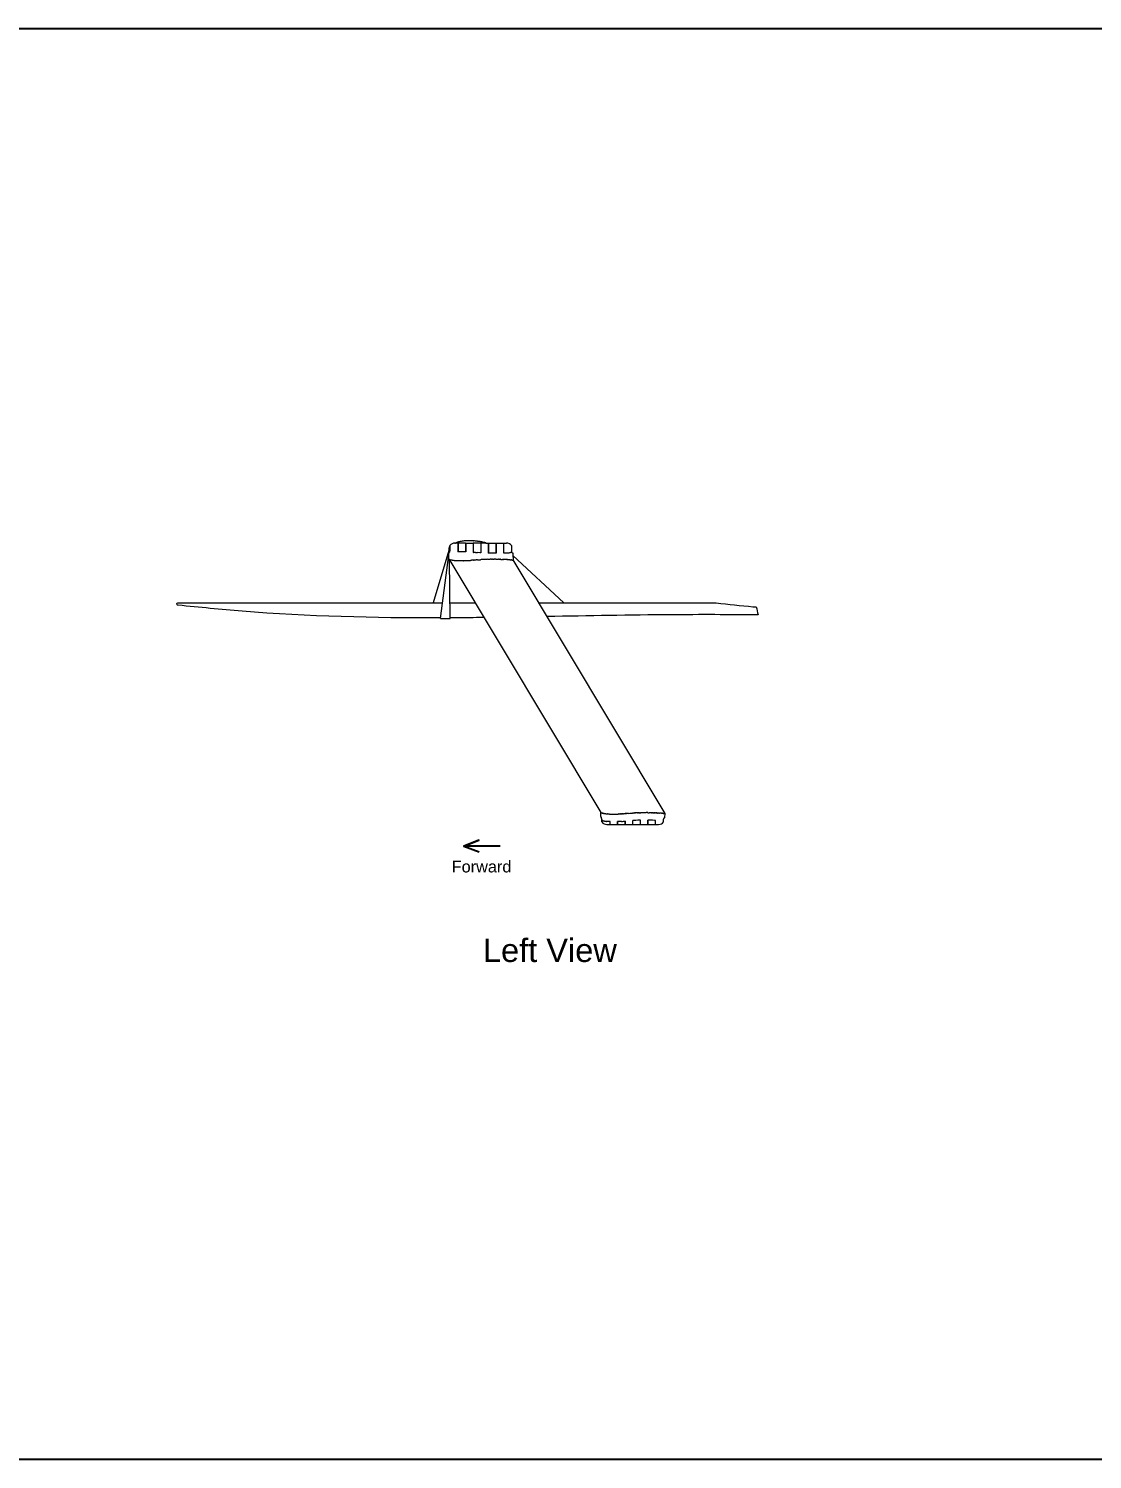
# Model space of a CAD drawing. Header units: millimetres. Extents: x 6152 to 28526, y 1087 to 12861.
# Drawn here: x 11630 to 14368, y 4280 to 7964 of the extents above; entities that cross this region are included whole.
import ezdxf

# ---------------------------------------------------------------- set-up
doc = ezdxf.new("R2010")
doc.units = ezdxf.units.MM
doc.header["$LTSCALE"] = 0.05
doc.layers.add('Board', color=52, linetype='Continuous', lineweight=13)
doc.layers.add('OF1', color=7, linetype='Continuous', lineweight=15)
doc.layers.add('Text', color=8, linetype='Continuous')
doc.styles.get("Standard").update_dxf_attribs({"font": 'arial.ttf'})

msp = doc.modelspace()

# ---------------------------------------------------------------- linework, layer by layer
msp.add_lwpolyline([(6152.2, 7964), (22302.8, 7964), (22302.8, 4280.5), (6152.2, 4280.5)], close=True)
at = {"layer": 'Board'}
for points, knots in [([(12014.6, 6479.6), (12013.8, 6479.9), (12012, 6480.3), (12010.6, 6483.2), (12012.5, 6485.2), (12013.9, 6485.4), (12014.6, 6485.5), (12241.5, 6485.5), (12468.4, 6485.5), (12695.2, 6485.5)], [0, 0, 0, 0, 2.507595, 5.396578, 7.419296, 9.641702, 9.641702, 9.641702, 690.248309, 690.248309, 690.248309, 690.248309]), ([(12943.5, 6485.5), (13095.7, 6485.5), (13247.9, 6485.5), (13400.1, 6485.5), (13431.6, 6482.1), (13465.9, 6478.4), (13500.3, 6475.3), (13503.1, 6475), (13504.6, 6468.3), (13506.2, 6461.7), (13507.8, 6455), (13433.3, 6455.2), (13252.2, 6455.8), (13071.2, 6452.2), (12964.7, 6450.2)], [938.547256, 938.547256, 938.547256, 938.547256, 1395.118663, 1395.118663, 1395.118663, 1490.206812, 1498.614135, 1498.614135, 1498.614135, 1519.154602, 1519.154602, 1519.154602, 1742.65687, 2062.30707, 2062.30707, 2062.30707, 2062.30707]), ([(12690.2, 6446.9), (12519.9, 6446.5), (12294.1, 6451.6), (12069.6, 6474.1), (12014.6, 6479.6)], [2336.708293, 2336.708293, 2336.708293, 2336.708293, 2847.442374, 3013.361769, 3013.361769, 3013.361769, 3013.361769]), ([(12801.9, 6447.7), (12789.5, 6447.6), (12760.5, 6447.3), (12731.6, 6447.1), (12715, 6447)], [2225.04358, 2225.04358, 2225.04358, 2225.04358, 2262.350332, 2311.936823, 2311.936823, 2311.936823, 2311.936823])]:
    msp.add_open_spline(points, degree=3, knots=knots, dxfattribs=at)
msp.add_open_spline([(12714.6, 6485.5), (12736.2, 6485.5), (12757.7, 6485.5), (12779.3, 6485.5)], degree=3, dxfattribs=at)
at = {"layer": 'OF1'}
for p, q in [((12713.4, 6629.9), (12714, 6631.4)), ((12714.4, 6633.1), (12714.4, 6619.4)), ((12727.2, 6639.6), (12728.5, 6639.6)), ((12735.2, 6639.5), (12735.2, 6616.7)), ((12735.6, 6639.5), (12735.6, 6616.7)), ((12754.7, 6639.2), (12735.6, 6639.5)), ((12754.7, 6639.2), (12754.7, 6616.8)), ((12754.7, 6639.2), (12755.1, 6639.2)), ((12755.1, 6639.2), (12764.5, 6639.1)), ((12755.1, 6639.2), (12755.1, 6616.8)), ((12764.5, 6639.1), (12774.2, 6639.2)), ((12774.2, 6639.2), (12774.6, 6639.2)), ((12774.2, 6639.2), (12774.2, 6615.6)), ((12774.6, 6645.2), (12775.1, 6645.1)), ((12793.7, 6639.5), (12774.6, 6639.2)), ((12774.6, 6639.2), (12774.6, 6615.4)), ((12793.7, 6639.5), (12793.7, 6614.4)), ((12794.1, 6639.5), (12794.1, 6614.4)), ((12807, 6640), (12808.5, 6639.6)), ((12808.5, 6639.7), (12808.5, 6639.6)), ((12808.5, 6639.6), (12808.5, 6639.6)), ((12813.2, 6639.6), (12813.6, 6639.6)), ((12813.2, 6639.6), (12813.2, 6613.5)), ((12813.6, 6639.6), (12813.6, 6613.5)), ((12813.6, 6639.6), (12832.7, 6639.6)), ((12832.7, 6639.6), (12832.7, 6613.3)), ((12832.7, 6638.4), (12833.1, 6638.3)), ((12833.1, 6639.6), (12833.1, 6613.3)), ((12833.1, 6639.6), (12852.2, 6639.6)), ((12852.2, 6639.6), (12852.2, 6613.9)), ((12852.6, 6634.3), (12852.2, 6634.4)), ((12852.6, 6639.6), (12852.6, 6613.9)), ((12852.6, 6639.6), (12860.2, 6639.6)), ((12873.1, 6633.1), (12873.1, 6616.8)), ((12711.9, 6620.4), (12671.7, 6485.5)), ((12690, 6445.4), (12711.3, 6609.4)), ((12711.2, 6624.5), (12711.4, 6622.5)), ((12711.2, 6599.1), (12711.2, 6599.1)), ((12711.4, 6598.6), (13102.9, 5946.1)), ((12712.1, 6614.7), (12711.6, 6614.3)), ((12712.8, 6628.1), (12712.1, 6627.2)), ((12712.4, 6627.1), (12712.9, 6628.5)), ((12713.6, 6617.3), (12712.9, 6618.5)), ((12715, 6445.4), (12713.4, 6595.3)), ((12713.8, 6617.2), (12713.6, 6617.3)), ((12714.4, 6621.1), (12714.4, 6621.2)), ((12714.4, 6619.8), (12714.4, 6619.9)), ((12714.9, 6596.8), (12714.9, 6596.8)), ((12714.9, 6596.8), (12715, 6596.8)), ((12715, 6596.8), (12715, 6596.8)), ((12715, 6596.8), (12715.2, 6596.8)), ((12715.2, 6596.8), (12715.2, 6596.8)), ((12715.2, 6596.8), (12715.3, 6596.7)), ((12715.3, 6596.7), (12716.7, 6596.5)), ((12716.7, 6596.5), (12717, 6596.4)), ((12717, 6596.4), (12717.1, 6596.4)), ((12717.1, 6596.4), (12717.3, 6596.3)), ((12717.3, 6596.3), (12717.5, 6596.3)), ((12717.5, 6596.3), (12717.9, 6596.2)), ((12717.9, 6596.2), (12718.5, 6596.1)), ((12720, 6595.9), (12721, 6595.8)), ((12724.1, 6595.3), (12724.1, 6595.3)), ((12724.1, 6595.3), (12725.7, 6595.1)), ((12729.7, 6594.8), (12729.8, 6594.8)), ((12729.8, 6594.8), (12731, 6594.7)), ((12729.8, 6594.8), (12729.8, 6594.8)), ((12731, 6594.7), (12731.1, 6594.7)), ((12731.1, 6594.7), (12731.5, 6594.7)), ((12731.6, 6594.7), (12732.1, 6594.6)), ((12732.1, 6594.6), (12732.3, 6594.6)), ((12732.3, 6594.6), (12732.6, 6594.6)), ((12735.2, 6629), (12735.6, 6629)), ((12735.2, 6618.3), (12735.6, 6618.3)), ((12737.9, 6616.8), (12735.2, 6616.7)), ((12743.2, 6616.9), (12737.9, 6616.8)), ((12748.5, 6616.9), (12743.2, 6616.9)), ((12748.2, 6594.2), (12748.5, 6594.3)), ((12753.8, 6616.8), (12748.5, 6616.9)), ((12748.5, 6594.3), (12749.2, 6594.3)), ((12755.1, 6616.8), (12753.8, 6616.8)), ((12754.7, 6629), (12755.1, 6629)), ((12754.7, 6618.3), (12755.1, 6618.3)), ((12757.8, 6594.6), (12757.9, 6594.6)), ((12759.2, 6594.6), (12759.3, 6594.6)), ((12760.6, 6594.7), (12760.9, 6594.7)), ((12760.9, 6594.7), (12761.6, 6594.8)), ((12767.1, 6595.1), (12767.4, 6595.2)), ((12767.4, 6595.2), (12768.5, 6595.2)), ((12768.5, 6595.2), (12769.8, 6595.3)), ((12774.2, 6629), (12774.6, 6629)), ((12774.2, 6618.3), (12774.6, 6618.3)), ((12774.2, 6618), (12774.6, 6618)), ((12774.2, 6615.6), (12774.2, 6615.4)), ((12774.2, 6595.6), (12775.1, 6595.7)), ((12780.4, 6615.2), (12775.1, 6615.6)), ((12777.9, 6595.9), (12779.2, 6596)), ((12779.2, 6596), (12779.5, 6596)), ((12779.5, 6596), (12780.5, 6596.1)), ((12780.5, 6596.1), (12781.8, 6596.1)), ((12791.1, 6614.6), (12785.8, 6614.9)), ((12785.8, 6596.4), (12791.1, 6596.7)), ((12794.1, 6614.4), (12791.1, 6614.6)), ((12791.1, 6596.7), (12791.5, 6596.7)), ((12791.5, 6596.7), (12792.6, 6596.8)), ((12792.6, 6596.8), (12793.1, 6596.8)), ((12793.7, 6629), (12794.1, 6629)), ((12793.7, 6618.3), (12794.1, 6618.3)), ((12794.1, 6616.2), (12793.7, 6616.2)), ((12796.3, 6597), (12796.4, 6597)), ((12812.4, 6597.7), (12813.2, 6597.8)), ((12813.2, 6629), (12813.6, 6629)), ((12813.2, 6618.3), (12813.6, 6618.3)), ((12813.2, 6617.8), (12813.6, 6617.8)), ((12813.6, 6615.5), (12813.2, 6615.6)), ((12817.7, 6613.4), (12813.2, 6613.5)), ((12813.2, 6597.8), (12817.7, 6597.9)), ((12823, 6613.3), (12817.7, 6613.4)), ((12821.7, 6597.9), (12821.9, 6597.9)), ((12821.9, 6597.9), (12823, 6598)), ((12828.3, 6613.3), (12823, 6613.3)), ((12823, 6598), (12823.4, 6598)), ((12823.4, 6598), (12823.7, 6598)), ((12825.7, 6598), (12825.9, 6598)), ((12825.9, 6598), (12826.3, 6598)), ((12826.3, 6598), (12826.7, 6598)), ((12826.7, 6598), (12827, 6598)), ((12827, 6598), (12828, 6598)), ((12833.1, 6613.3), (12828.3, 6613.3)), ((12832.6, 6597.9), (12832.8, 6597.9)), ((12832.7, 6629), (12833.1, 6629)), ((12832.7, 6618.3), (12833.1, 6618.3)), ((12832.7, 6616), (12833.1, 6615.9)), ((12833.1, 6613.9), (12832.7, 6613.9)), ((12832.8, 6597.9), (12833.7, 6597.9)), ((12833.7, 6597.9), (12834.5, 6597.9)), ((12834.5, 6597.9), (12839, 6597.8)), ((12839, 6597.8), (12839.4, 6597.8)), ((12839.4, 6597.8), (12839.5, 6597.8)), ((12840.9, 6597.8), (12841, 6597.8)), ((12841, 6597.8), (12841.6, 6597.8)), ((12841.6, 6597.8), (12842.9, 6597.7)), ((12842.9, 6597.7), (12843.6, 6597.7)), ((12843.6, 6597.7), (12844.3, 6597.7)), ((12844.3, 6597.7), (12845, 6597.6)), ((12845.1, 6597.6), (12846.4, 6597.6)), ((12846.4, 6597.6), (12847.9, 6597.6)), ((12847.9, 6597.6), (12848.1, 6597.5)), ((12848.1, 6597.5), (12849.6, 6597.5)), ((12852.2, 6629), (12852.6, 6629)), ((12852.2, 6618.3), (12852.6, 6618.3)), ((12852.2, 6614), (12852.6, 6613.9)), ((12854.9, 6614), (12852.2, 6613.9)), ((12852.2, 6597.4), (12853.6, 6597.3)), ((12860.8, 6597), (12861.2, 6597)), ((12861.2, 6597), (12861.7, 6596.9)), ((12861.7, 6596.9), (12862.7, 6596.9)), ((12862.7, 6596.9), (12863.1, 6596.9)), ((12868.8, 6596.5), (12871.7, 6596.2)), ((12872.6, 6596.1), (12873.6, 6596)), ((12873.1, 6616.8), (12873.1, 6616.7)), ((12873.6, 6596), (12874.5, 6595.9)), ((12874.1, 6615), (12874.5, 6614.9)), ((12874.5, 6595.9), (12875.5, 6595.8)), ((12875.3, 6614.8), (12875.6, 6614.8)), ((12875.5, 6595.8), (12875.7, 6595.8)), ((12875.6, 6614.8), (12875.8, 6614.8)), ((12875.7, 6595.8), (12875.8, 6595.8)), ((12875.8, 6614.8), (12876, 6614.7)), ((12875.8, 6595.8), (12876, 6595.8)), ((12876, 6614.7), (12876.2, 6614.7)), ((12876, 6595.8), (12876, 6595.8)), ((12876.2, 6614.7), (12876.3, 6614.6)), ((12876.6, 6607.9), (13007.9, 6485.5)), ((13268.7, 5943.5), (12877.2, 6596)), ((12877.2, 6595.9), (12877.2, 6595.9)), ((12690, 6445.4), (12715, 6445.4)), ((13102.8, 5946.4), (13102.8, 5946.3)), ((13102.8, 5946.3), (13102.8, 5946.3)), ((13102.8, 5946.3), (13102.8, 5946.3)), ((13102.8, 5946.3), (13102.8, 5946.3)), ((13102.8, 5946.3), (13102.8, 5946.2)), ((13102.9, 5946.1), (13102.9, 5946.1)), ((13103, 5946), (13103, 5946)), ((13103, 5946), (13103, 5946)), ((13103, 5946), (13103, 5946)), ((13103, 5946), (13103.1, 5945.9)), ((13103.1, 5945.9), (13103.1, 5945.9)), ((13103.1, 5945.9), (13103.1, 5945.9)), ((13103.1, 5945.9), (13103.1, 5945.9)), ((13103.1, 5945.9), (13103.1, 5945.8)), ((13103.2, 5945.8), (13103.1, 5945.8)), ((13103.2, 5945.7), (13103.2, 5945.8)), ((13103.2, 5945.8), (13103.2, 5945.8)), ((13103.2, 5945.8), (13103.2, 5945.8)), ((13103.2, 5945.8), (13103.2, 5945.8)), ((13103.2, 5945.7), (13103.3, 5945.7)), ((13103.3, 5945.7), (13103.3, 5945.7)), ((13103.3, 5945.7), (13103.4, 5945.6)), ((13103.4, 5945.6), (13103.4, 5945.6)), ((13103.4, 5945.6), (13103.5, 5945.5)), ((13103.5, 5945.5), (13103.5, 5945.5)), ((13103.7, 5945.4), (13103.6, 5945.4)), ((13103.7, 5945.3), (13103.7, 5945.4)), ((13103.7, 5945.4), (13103.7, 5945.4)), ((13103.7, 5945.3), (13103.8, 5945.3)), ((13104.4, 5931.3), (13103.7, 5932.9)), ((13103.8, 5945.3), (13103.8, 5945.3)), ((13103.8, 5945.3), (13103.9, 5945.2)), ((13104, 5945.2), (13103.9, 5945.2)), ((13103.9, 5945.2), (13103.9, 5945.2)), ((13103.9, 5945.2), (13103.9, 5945.2)), ((13104.2, 5945.1), (13104.1, 5945.1)), ((13104.3, 5945), (13104.2, 5945.1)), ((13104.2, 5945.1), (13104.2, 5945.1)), ((13104.4, 5945), (13104.3, 5945)), ((13104.3, 5945), (13104.3, 5945)), ((13104.5, 5944.9), (13104.4, 5945)), ((13104.4, 5945), (13104.4, 5945)), ((13104.7, 5944.8), (13104.6, 5944.9)), ((13104.7, 5944.8), (13104.8, 5944.8)), ((13104.9, 5944.8), (13104.8, 5944.8)), ((13104.9, 5944.8), (13104.9, 5944.7)), ((13105, 5944.7), (13104.9, 5944.7)), ((13105, 5944.7), (13105.1, 5944.7)), ((13105.1, 5944.7), (13105.1, 5944.7)), ((13105.1, 5944.7), (13105.2, 5944.7)), ((13105.3, 5944.6), (13105.2, 5944.7)), ((13105.4, 5944.6), (13105.3, 5944.6)), ((13105.3, 5944.6), (13105.3, 5944.6)), ((13105.4, 5944.6), (13105.7, 5944.5)), ((13105.7, 5944.5), (13105.7, 5944.5)), ((13105.7, 5944.5), (13105.8, 5944.5)), ((13105.8, 5944.5), (13105.8, 5944.5)), ((13105.8, 5944.5), (13105.9, 5944.4)), ((13106, 5944.4), (13105.9, 5944.4)), ((13106.1, 5944.4), (13106, 5944.4)), ((13106, 5944.4), (13106, 5944.4)), ((13106.1, 5944.4), (13106.2, 5944.4)), ((13106.3, 5944.3), (13106.2, 5944.4)), ((13106.3, 5944.3), (13106.4, 5944.3)), ((13107.1, 5944.2), (13107, 5944.2)), ((13107.1, 5944.2), (13107.2, 5944.1)), ((13107.3, 5944.1), (13107.2, 5944.1)), ((13107.3, 5944.1), (13107.4, 5944.1)), ((13107.5, 5944.1), (13107.4, 5944.1)), ((13107.5, 5944.1), (13107.6, 5944.1)), ((13107.7, 5944), (13107.6, 5944.1)), ((13107.7, 5944), (13107.9, 5944)), ((13108.1, 5944), (13107.9, 5944)), ((13108.1, 5944), (13108.3, 5943.9)), ((13108.5, 5943.9), (13108.3, 5943.9)), ((13108.5, 5943.9), (13108.6, 5943.9)), ((13108.9, 5943.8), (13108.6, 5943.9)), ((13108.9, 5943.8), (13109, 5943.8)), ((13109.2, 5943.8), (13109, 5943.8)), ((13109.2, 5943.8), (13109.4, 5943.7)), ((13109.4, 5943.7), (13110, 5943.6)), ((13110, 5943.6), (13110.4, 5943.6)), ((13110.9, 5943.5), (13110.4, 5943.6)), ((13110.9, 5943.5), (13110.9, 5943.5)), ((13110.9, 5943.5), (13111.1, 5943.5)), ((13111.7, 5943.4), (13111.1, 5943.5)), ((13111.7, 5943.4), (13112.1, 5943.3)), ((13112.4, 5943.3), (13112.1, 5943.3)), ((13112.4, 5943.3), (13112.5, 5943.2)), ((13112.7, 5943.2), (13112.5, 5943.2)), ((13112.7, 5943.2), (13112.9, 5943.2)), ((13113, 5943.2), (13112.9, 5943.2)), ((13113, 5943.2), (13113.3, 5943.1)), ((13113.3, 5943.1), (13113.3, 5943.1)), ((13113.3, 5943.1), (13113.7, 5943.1)), ((13114, 5943), (13113.7, 5943.1)), ((13114.3, 5943), (13114, 5943)), ((13114, 5943), (13114, 5943)), ((13114.3, 5943), (13114.4, 5943)), ((13114.6, 5942.9), (13114.4, 5943)), ((13114.6, 5942.9), (13114.7, 5942.9)), ((13115, 5942.9), (13114.7, 5942.9)), ((13115.3, 5942.8), (13115, 5942.9)), ((13115, 5942.9), (13115, 5942.9)), ((13115.6, 5942.8), (13115.3, 5942.8)), ((13115.3, 5942.8), (13115.3, 5942.8)), ((13115.9, 5942.8), (13115.6, 5942.8)), ((13116.2, 5942.7), (13115.9, 5942.8)), ((13115.9, 5942.8), (13115.9, 5942.8)), ((13116.2, 5942.7), (13117.2, 5942.6)), ((13117.8, 5942.5), (13118, 5942.5)), ((13118.2, 5942.5), (13118, 5942.5)), ((13118.2, 5942.5), (13118.4, 5942.5)), ((13118.5, 5942.5), (13118.4, 5942.5)), ((13118.5, 5942.5), (13118.7, 5942.5)), ((13119.4, 5942.4), (13119.6, 5942.4)), ((13119.8, 5942.4), (13119.6, 5942.4)), ((13119.8, 5942.4), (13120, 5942.4)), ((13120.1, 5942.4), (13120, 5942.4)), ((13120.1, 5942.4), (13120.4, 5942.3)), ((13121, 5942.3), (13121.2, 5942.3)), ((13121.4, 5942.3), (13121.2, 5942.3)), ((13121.4, 5942.3), (13124.1, 5942.1)), ((13124.1, 5942.1), (13124.5, 5942.1)), ((13124.7, 5942.1), (13124.5, 5942.1)), ((13124.7, 5942.1), (13124.8, 5942.1)), ((13125.2, 5942), (13124.8, 5942.1)), ((13125.2, 5942), (13125.6, 5942)), ((13126.8, 5942), (13127.1, 5942)), ((13127.4, 5941.9), (13127.1, 5942)), ((13127.4, 5941.9), (13127.7, 5941.9)), ((13128.1, 5941.9), (13127.7, 5941.9)), ((13128.1, 5941.9), (13128.3, 5941.9)), ((13128.4, 5941.9), (13128.3, 5941.9)), ((13128.4, 5941.9), (13128.8, 5941.9)), ((13129, 5941.9), (13128.8, 5941.9)), ((13129, 5941.9), (13129.4, 5941.9)), ((13129.5, 5941.9), (13129.4, 5941.9)), ((13129.5, 5941.9), (13130, 5941.9)), ((13130.6, 5941.8), (13130, 5941.9)), ((13139.7, 5941.7), (13140, 5941.7)), ((13140, 5941.7), (13140.7, 5941.7)), ((13145.3, 5941.9), (13146, 5941.9)), ((13146.2, 5941.9), (13146, 5941.9)), ((13146.2, 5941.9), (13146.6, 5941.9)), ((13146.7, 5941.9), (13146.6, 5941.9)), ((13146.7, 5941.9), (13147.2, 5941.9)), ((13147.3, 5942), (13147.2, 5941.9)), ((13147.3, 5942), (13148, 5942)), ((13148.5, 5942), (13148, 5942)), ((13148.5, 5942), (13148.7, 5942)), ((13149, 5942), (13148.7, 5942)), ((13149, 5942), (13149.3, 5942.1)), ((13149.6, 5942.1), (13149.3, 5942.1)), ((13149.6, 5942.1), (13149.7, 5942.1)), ((13150.1, 5942.1), (13149.7, 5942.1)), ((13150.1, 5942.1), (13150.7, 5942.1)), ((13150.7, 5942.1), (13151.4, 5942.2)), ((13151.4, 5942.2), (13151.4, 5942.2)), ((13151.4, 5942.2), (13152, 5942.2)), ((13152.1, 5942.2), (13152, 5942.2)), ((13152.1, 5942.2), (13152.5, 5942.2)), ((13152.7, 5942.2), (13152.5, 5942.2)), ((13152.7, 5942.2), (13153.1, 5942.3)), ((13153.4, 5942.3), (13153.1, 5942.3)), ((13153.4, 5942.3), (13154.3, 5942.3)), ((13154.7, 5942.4), (13154.3, 5942.3)), ((13154.7, 5942.4), (13155.4, 5942.4)), ((13156, 5942.5), (13155.4, 5942.4)), ((13156, 5942.5), (13156.6, 5942.5)), ((13157.3, 5942.5), (13156.6, 5942.5)), ((13157.3, 5942.5), (13157.8, 5942.6)), ((13158.6, 5942.6), (13157.8, 5942.6)), ((13158.6, 5942.6), (13158.9, 5942.6)), ((13160, 5942.7), (13158.9, 5942.6)), ((13160, 5942.7), (13160.1, 5942.7)), ((13161.3, 5942.8), (13160.1, 5942.7)), ((13161.3, 5942.8), (13163.5, 5943)), ((13163.7, 5943), (13163.5, 5943)), ((13163.7, 5943), (13164.7, 5943.1)), ((13164.9, 5943.1), (13164.7, 5943.1)), ((13164.9, 5943.1), (13165.9, 5943.1)), ((13166.6, 5943.2), (13165.9, 5943.1)), ((13166.6, 5943.2), (13167.1, 5943.2)), ((13168, 5943.3), (13167.1, 5943.2)), ((13168, 5943.3), (13169.4, 5943.4)), ((13174.6, 5943.7), (13177.3, 5943.9)), ((13177.3, 5943.9), (13179.9, 5944)), ((13184.1, 5944.3), (13184.6, 5944.3)), ((13185.9, 5944.4), (13184.6, 5944.3)), ((13185.9, 5944.4), (13186.2, 5944.4)), ((13187.9, 5944.5), (13186.2, 5944.4)), ((13187.9, 5944.5), (13188.6, 5944.5)), ((13189.1, 5944.6), (13188.6, 5944.5)), ((13191.4, 5944.7), (13190.9, 5944.7)), ((13191.4, 5944.7), (13192.5, 5944.8)), ((13193.2, 5944.8), (13192.5, 5944.8)), ((13193.9, 5944.8), (13193.4, 5944.8)), ((13193.9, 5944.8), (13194.3, 5944.9)), ((13194.6, 5944.9), (13194.3, 5944.9)), ((13194.6, 5944.9), (13195.1, 5944.9)), ((13196.6, 5945), (13196.9, 5945)), ((13197.2, 5945), (13196.9, 5945)), ((13197.2, 5945), (13197.8, 5945)), ((13199.2, 5945.1), (13199.5, 5945.1)), ((13199.9, 5945.1), (13199.5, 5945.1)), ((13199.9, 5945.1), (13200.4, 5945.1)), ((13201.9, 5945.2), (13202.1, 5945.2)), ((13202.5, 5945.2), (13202.1, 5945.2)), ((13202.5, 5945.2), (13203, 5945.2)), ((13204.5, 5945.2), (13204.8, 5945.3)), ((13205.1, 5945.3), (13204.8, 5945.3)), ((13205.1, 5945.3), (13205.6, 5945.3)), ((13206.5, 5945.3), (13205.6, 5945.3)), ((13220.4, 5945.5), (13219.8, 5945.5)), ((13221, 5945.5), (13220.5, 5945.5)), ((13221.6, 5945.5), (13221.1, 5945.5)), ((13221.6, 5945.5), (13221.8, 5945.5)), ((13222.2, 5945.5), (13221.8, 5945.5)), ((13222.2, 5945.5), (13222.4, 5945.5)), ((13222.8, 5945.4), (13222.4, 5945.5)), ((13222.8, 5945.4), (13223, 5945.4)), ((13224.2, 5945.4), (13225.1, 5945.4)), ((13225.1, 5945.4), (13227.7, 5945.4)), ((13228.2, 5945.4), (13227.7, 5945.4)), ((13232.4, 5945.3), (13232.5, 5945.3)), ((13233.1, 5945.2), (13232.5, 5945.3)), ((13233.8, 5945.2), (13233.1, 5945.2)), ((13233.8, 5945.2), (13234.5, 5945.2)), ((13235.2, 5945.2), (13234.5, 5945.2)), ((13235.2, 5945.2), (13235.8, 5945.2)), ((13236.5, 5945.1), (13235.8, 5945.2)), ((13236.5, 5945.1), (13236.9, 5945.1)), ((13237.9, 5945.1), (13236.9, 5945.1)), ((13237.9, 5945.1), (13239.5, 5945)), ((13240, 5945), (13239.5, 5945)), ((13240, 5945), (13241.1, 5945)), ((13242, 5944.9), (13241.1, 5945)), ((13242, 5944.9), (13242.6, 5944.9)), ((13243.1, 5944.9), (13242.6, 5944.9)), ((13243.1, 5944.9), (13243.4, 5944.9)), ((13243.7, 5944.9), (13243.4, 5944.9)), ((13243.7, 5944.9), (13244.1, 5944.9)), ((13245.1, 5944.8), (13244.1, 5944.9)), ((13245.1, 5944.8), (13245.3, 5944.8)), ((13245.8, 5944.8), (13245.3, 5944.8)), ((13245.8, 5944.8), (13246.4, 5944.8)), ((13247.2, 5944.7), (13246.4, 5944.8)), ((13247.2, 5944.7), (13247.8, 5944.7)), ((13248.2, 5944.7), (13247.8, 5944.7)), ((13248.2, 5944.7), (13248.4, 5944.7)), ((13249.2, 5944.6), (13248.4, 5944.7)), ((13249.2, 5944.6), (13249.8, 5944.6)), ((13250.3, 5944.6), (13249.8, 5944.6)), ((13250.3, 5944.6), (13250.4, 5944.6)), ((13251.3, 5944.5), (13250.4, 5944.6)), ((13251.3, 5944.5), (13251.7, 5944.5)), ((13252.3, 5944.5), (13251.7, 5944.5)), ((13252.3, 5944.5), (13253, 5944.4)), ((13253.4, 5944.4), (13253, 5944.4)), ((13253.4, 5944.4), (13254.4, 5944.4)), ((13254.9, 5944.3), (13254.4, 5944.4)), ((13254.9, 5944.3), (13255.1, 5944.3)), ((13256.6, 5944.2), (13256.8, 5944.2)), ((13257.1, 5944.2), (13256.8, 5944.2)), ((13257.1, 5944.2), (13257.5, 5944.2)), ((13257.7, 5944.1), (13257.5, 5944.2)), ((13259.2, 5944), (13258.9, 5944.1)), ((13259.2, 5944), (13259.6, 5944)), ((13259.9, 5944), (13259.6, 5944)), ((13259.9, 5944), (13260.3, 5943.9)), ((13260.4, 5943.9), (13260.3, 5943.9)), ((13260.4, 5943.9), (13260.7, 5943.9)), ((13260.9, 5943.9), (13260.7, 5943.9)), ((13260.9, 5943.9), (13261.1, 5943.9)), ((13261.5, 5943.8), (13261.1, 5943.9)), ((13261.5, 5943.8), (13261.8, 5943.8)), ((13262.1, 5943.8), (13261.8, 5943.8)), ((13263.7, 5943.6), (13263.2, 5943.7)), ((13263.7, 5943.6), (13263.9, 5943.6)), ((13264, 5943.6), (13263.9, 5943.6)), ((13264, 5943.6), (13264.6, 5943.6)), ((13265.1, 5943.5), (13264.6, 5943.6)), ((13265.1, 5943.5), (13266, 5943.4)), ((13266.4, 5943.4), (13266, 5943.4)), ((13266.4, 5943.4), (13267, 5943.3)), ((13267, 5943.3), (13267.2, 5943.3)), ((13267.3, 5943.3), (13267.2, 5943.3)), ((13267.3, 5943.3), (13267.5, 5943.3)), ((13267.7, 5943.2), (13267.5, 5943.3)), ((13267.7, 5932.9), (13268.7, 5943.4)), ((13267.7, 5943.2), (13267.8, 5943.2)), ((13267.8, 5943.2), (13267.8, 5943.2)), ((13267.8, 5943.2), (13267.9, 5943.2)), ((13268.7, 5943.5), (13268.7, 5943.5)), ((13268.7, 5943.4), (13268.7, 5943.4)), ((13268.7, 5943.4), (13268.7, 5943.4)), ((13268.7, 5943.4), (13268.7, 5943.4)), ((13268.7, 5943.4), (13268.7, 5943.4)), ((13268.7, 5943.4), (13268.7, 5943.4)), ((13105.9, 5925.9), (13105.9, 5926)), ((13105.9, 5921.6), (13105.9, 5925.9)), ((13108.1, 5925.1), (13107.3, 5925.4)), ((13124.1, 5922.6), (13118.7, 5923)), ((13118.7, 5915.1), (13126.7, 5915.1)), ((13127.1, 5922.5), (13124.1, 5922.6)), ((13126.7, 5915.1), (13126.7, 5922.5)), ((13127.1, 5915.1), (13127.1, 5922.5)), ((13127.1, 5915.1), (13146.2, 5915.1)), ((13150.7, 5922.6), (13146.2, 5922.4)), ((13146.2, 5915.1), (13146.2, 5922.4)), ((13146.6, 5915.1), (13146.6, 5922.5)), ((13146.6, 5915.1), (13165.7, 5915.1)), ((13156, 5923), (13150.7, 5922.6)), ((13165.7, 5915.1), (13165.7, 5923.6)), ((13166.1, 5915.1), (13166.1, 5923.7)), ((13166.1, 5915.1), (13185.2, 5915.1)), ((13187.9, 5925.2), (13185.2, 5925)), ((13185.2, 5915.1), (13185.2, 5925)), ((13185.6, 5915.1), (13185.6, 5925)), ((13185.6, 5915.1), (13204.7, 5915.1)), ((13193.2, 5925.5), (13187.9, 5925.2)), ((13198.5, 5925.8), (13193.2, 5925.5)), ((13203.9, 5926), (13198.5, 5925.8)), ((13205.1, 5926), (13203.9, 5926)), ((13204.7, 5915.1), (13204.7, 5926)), ((13205.1, 5915.1), (13205.1, 5926)), ((13205.1, 5915.1), (13224.2, 5915.1)), ((13224.2, 5915.1), (13224.2, 5926.2)), ((13225.1, 5926.2), (13224.2, 5926.2)), ((13224.6, 5915.1), (13224.6, 5926.2)), ((13224.6, 5915.1), (13243.7, 5915.1)), ((13230.5, 5926.1), (13225.1, 5926.2)), ((13235.8, 5925.9), (13230.5, 5926.1)), ((13241.1, 5925.7), (13235.8, 5925.9)), ((13244.1, 5925.5), (13241.1, 5925.7)), ((13243.7, 5915.1), (13243.7, 5925.7)), ((13244.1, 5925.5), (13244.1, 5925.7)), ((13244.1, 5915.1), (13244.1, 5925.5)), ((13244.1, 5915.1), (13251.7, 5915.1)), ((13264.6, 5921.6), (13264.6, 5928.8))]:
    msp.add_line(p, q, dxfattribs=at)
msp.add_lwpolyline([(13268.7, 5943.4), (13268.7, 5943.4), (13268.7, 5943.4), (13268.7, 5943.4), (13268.7, 5943.4), (13268.7, 5943.4), (13268.7, 5943.4), (13268.7, 5943.3), (13268.7, 5943.3), (13268.7, 5943.3), (13268.7, 5943.3), (13268.7, 5943.3), (13268.7, 5943.3), (13268.7, 5943.3), (13268.7, 5943.3), (13268.7, 5943.3), (13268.7, 5943.3), (13268.7, 5943.3), (13268.7, 5943.3), (13268.7, 5943.3), (13268.7, 5943.3), (13268.7, 5943.3), (13268.7, 5943.3), (13268.7, 5943.3), (13268.7, 5943.3), (13268.7, 5943.3), (13268.6, 5943.3), (13268.6, 5943.3), (13268.6, 5943.3), (13268.6, 5943.3), (13268.6, 5943.3), (13268.6, 5943.3), (13268.6, 5943.3), (13268.6, 5943.3), (13268.6, 5943.3), (13268.6, 5943.3), (13268.6, 5943.3), (13268.6, 5943.3), (13268.6, 5943.2), (13268.6, 5943.2), (13268.6, 5943.2), (13268.6, 5943.2), (13268.6, 5943.2), (13268.5, 5943.2), (13268.5, 5943.2), (13268.5, 5943.2), (13268.5, 5943.2), (13268.5, 5943.2), (13268.5, 5943.2), (13268.4, 5943.2), (13268.4, 5943.2), (13268.4, 5943.2), (13268.4, 5943.2), (13268.3, 5943.2), (13268.3, 5943.2), (13268.3, 5943.2), (13268.2, 5943.2), (13268.1, 5943.2), (13267.9, 5943.2)], dxfattribs=at)
for centre, radius, start, end in [((12708.7, 6633.6), 5.67, 337.2471, 352.1429), ((12727.2, 6623.6), 16, 90, 143.5764), ((12746.8, 6596.2), 47.2, 107.5448, 113.1161), ((12728.5, 6440.7), 198.9, 88.817, 90), ((12751.9, 6580.3), 63.9, 104.7481, 107.6227), ((12726.3, 6185.7), 453.9, 88.8261, 89.2149), ((12757, 6561.1), 83.8, 103.2033, 104.7816), ((12761.7, 6541.2), 104.2, 100.2008, 103.1881), ((12766.3, 6515.3), 130.5, 97.8344, 100.1995), ((12765.4, 6524.7), 121.1, 95.4706, 98.0058), ((12761.7, 6560.4), 85.2, 94.7166, 95.3241), ((12761.5, 6562.9), 82.7, 91.6018, 94.6679), ((12762.7, 6517.2), 128.4, 89.1897, 91.563), ((12762.4, 6480.1), 165.5, 87.4408, 89.2833), ((12762, 6471.1), 174.6, 85.8508, 87.4422), ((12759, 6432.3), 213.5, 84.2259, 85.6592), ((12754, 6380.5), 265.5, 83.1284, 84.2834), ((12761, 6438.5), 207, 81.6448, 83.1303), ((12770.2, 6501.5), 143.4, 80.5629, 81.6384), ((12774.6, 6528.2), 116.3, 79.2071, 80.5381), ((12814.8, 5333.1), 1306.6, 90.8072, 90.9238), ((12770.5, 6507), 138, 76.909, 79.1675), ((12810.3, 5888.6), 751, 90.6559, 91.0618), ((12759.4, 6459.3), 186.9, 75.2281, 76.9084), ((12808.7, 6142.7), 496.9, 90.1913, 90.8047), ((12809.5, 8804.1), 2164.5, 269.9344, 270.0985), ((12860.2, 6623.6), 16, 36.4236, 90), ((12714.4, 6624.8), 3.2, 162.1955, 184.4335), ((10096.5, 6632.3), 2614.9, 359.2733, 359.6012), ((12712.2, 6599.2), 0.914, 179.2964, 184.6669), ((12712.1, 6599.2), 0.881, 185.5237, 189.3691), ((12712.3, 6599.2), 1.04, 193.8092, 209.4476), ((12712.1, 6599.2), 0.872, 189.3719, 193.2919), ((12716.6, 6624), 5.51, 144.8457, 161.7224), ((12719.3, 6622.6), 7.93, 165.9306, 176.1481), ((12716.9, 6622.8), 5.51, 177.015, 193.652), ((12713, 6599.6), 1.89, 210.0797, 226.5184), ((12734.9, 6618.8), 23.9, 162.9429, 166.1895), ((12720.3, 6623.8), 9.01, 194.7383, 205.4548), ((12713.8, 6600.5), 3.06, 225.6382, 229.2228), ((12714.4, 6601.1), 3.85, 229.2955, 235.8892), ((12740.4, 6617.6), 29.5, 161.103, 163.7942), ((12707.7, 6620.4), 7.18, 307.2799, 314.372), ((12729.4, 6628.1), 19.1, 205.4061, 210.3694), ((12715.4, 6602.7), 5.74, 236.4172, 250.1309), ((12709, 6619.1), 5.37, 313.9074, 325.5073), ((12766.3, 6609.3), 56.7, 158.7069, 160.215), ((12707.2, 6619.6), 7.09, 326.8615, 330.8894), ((12706.6, 6619.7), 7.71, 332.0341, 342.3862), ((12716.9, 6606.8), 10.2, 249.8302, 255.0611), ((12709.3, 6618.9), 5.02, 326.4158, 344.851), ((12704, 6621.3), 10.4, 337.4476, 343.9964), ((12718, 6623.2), 7.34, 234.7955, 235.9557), ((12703.7, 6621.3), 10.7, 344.5386, 358.7718), ((12705.4, 6620), 8.94, 343.1175, 358.9077), ((12707.2, 6619.4), 7.2, 345.444, 0.5975), ((12718.6, 6613.1), 16.7, 254.8907, 256.8539), ((12722.1, 6628.2), 32.2, 257.8213, 257.832), ((12793.6, 7058.6), 468.5, 260.7794, 260.9635), ((12738.6, 6710.1), 115.7, 261.2366, 262.7713), ((12736.8, 6702.3), 107.8, 264.093, 266.2327), ((12744, 6808), 213.7, 266.661, 266.6653), ((12746.9, 6865.7), 271.5, 266.9751, 268.3491), ((12747.4, 6873.1), 278.8, 268.2766, 269.1266), ((12746.3, 6792.6), 198.3, 269.114, 270.5639), ((12746.1, 6784.5), 190.3, 270.9229, 271.4665), ((12745.3, 6815.7), 221.4, 271.4739, 272.2116), ((12743.9, 6853.4), 259.2, 272.2018, 272.4894), ((12741.7, 6903.5), 309.4, 272.4974, 272.9859), ((12737.6, 6983), 389, 272.9997, 273.1838), ((12734, 7046.4), 452.4, 273.2003, 273.365), ((12723.7, 7216.4), 622.7, 273.4881, 273.7523), ((12703.1, 7530.7), 937.8, 273.7513, 273.9142), ((13234.9, -40.1), 6651.8, 93.97108, 94.00941), ((13135.2, 11954.3), 5350.9, 266.1323, 266.1418), ((12841.8, 5624.7), 973.3, 93.7635, 93.9257), ((13133.6, 12375.7), 5771.3, 266.49154, 266.54446), ((12977.9, 3413.7), 3188.5, 93.454, 93.5253), ((12877.5, 5048.3), 1550.8, 93.5377, 93.5388), ((12875.5, 5253.7), 1345.6, 93.3744, 93.5093), ((12835.7, 5930.1), 668.1, 92.9803, 93.3758), ((12828.2, 6070.8), 527.2, 91.7231, 92.9583), ((12827.9, 6091), 507, 90.7047, 91.1557), ((12827.6, 6121.2), 476.7, 90.2389, 90.4692), ((12827.5, 6127), 471, 90.2288, 90.2385), ((12827.6, 6152.8), 445.2, 89.3523, 89.9387), ((12827.8, 6174.2), 423.8, 89.0886, 89.0957), ((12823, 5971.4), 626.6, 88.3648, 88.4915), ((12803.5, 5350.1), 1248.3, 88.0917, 88.0937), ((12816.1, 5682.1), 916, 87.739, 87.9043), ((12831.2, 6050.1), 547.7, 86.9054, 87.6635), ((12496, 14120.3), 7514.9, 272.73728, 272.77788), ((12862.2, 6639.2), 25, 265.5296, 281.3348), ((12842.3, 6251.3), 346.2, 86.3235, 86.5612), ((12845.8, 6304.9), 292.5, 86.0422, 86.3235), ((12848.4, 6343.4), 253.9, 85.7183, 86.0421), ((12865.3, 6631.9), 17.3, 276.0413, 288.1245), ((12850.6, 6371.8), 225.4, 85.3537, 85.7182), ((12866.2, 6627), 12.5, 291.1544, 300.2617), ((12850.3, 6374.3), 222.9, 84.2585, 84.5004), ((12865.1, 6625.9), 12.1, 307.1695, 311.1538), ((12877, 6616.8), 3.92, 180.8321, 188.4808), ((12875.2, 6616.6), 2.11, 189.7396, 209.6099), ((12874.8, 6616.5), 1.69, 216.0712, 231.7104), ((12875.1, 6617.4), 2.6, 238.4262, 247.3408), ((12876.3, 6625.8), 11, 260.2539, 262.4404), ((12877.1, 6638.3), 23.6, 264.4985, 265.5752), ((12878, 6617.1), 21.4, 264.8487, 266.2774), ((12876.3, 6614.6), 0.0408, 6.1799, 40.9474), ((114531, 11720.3), 101782.8, 182.875323, 182.885836), ((12876.7, 6597), 1.25, 261.9174, 286.2879), ((12877, 6596), 0.277, 293.4821, 327.932), ((12877.1, 6596), 0.136, 352.3374, 2.7922), ((12877.1, 6596), 0.175, 328.9484, 350.3773), ((12076.7, 5925), 1026.3, 0.6072, 1.1953), ((13104.2, 5946.9), 1.55, 211.9702, 215.7569), ((13108, 5935.9), 5.05, 180.4907, 196.4931), ((13116.9, 5938.6), 14.4, 196.9196, 203.593), ((13105.9, 5948.6), 3.94, 232.1765, 234.2345), ((13106.6, 5949.7), 5.25, 239.9147, 241.7165), ((13082.6, 5921), 24.1, 20.628, 25.1984), ((13107.1, 5950.7), 6.38, 245.2523, 246.7826), ((13112.6, 5970.8), 27.2, 256.8544, 258.1318), ((13126.8, 6032.4), 90.3, 262.8667, 262.8686), ((13125.9, 6025.7), 83.6, 263.973, 264.4386), ((13128, 6048.5), 106.4, 264.992, 265.3648), ((13131, 6087.1), 145.1, 265.799, 266.0623), ((13137.5, 6195.5), 253.8, 267.306, 267.5789), ((13139, 6220.5), 278.8, 268.2766, 269.1266), ((13137.8, 6140.1), 198.3, 269.114, 270.5639), ((13137.6, 6132), 190.3, 270.9229, 271.4665), ((13136.8, 6163.1), 221.4, 271.4739, 272.2116), ((13245, 4784.5), 1161.3, 93.4761, 93.7346), ((11800, 28396.2), 22494.5, 273.51693, 273.52779), ((13228.4, 5259.2), 686.5, 93.126, 93.2824), ((13219.4, 5425), 520.5, 92.8649, 92.8824), ((13219.6, 5421.5), 524, 92.5175, 92.6725), ((13219.7, 5417.8), 527.6, 92.2279, 92.3857), ((13219.9, 5414.2), 531.2, 91.9404, 92.1007), ((13220, 5410.7), 534.7, 91.6575, 91.8175), ((13219.8, 5416.4), 529.1, 91.1546, 91.4435), ((13219.3, 5442.7), 502.7, 90.5508, 91.1571), ((13219, 5474.7), 470.7, 89.9033, 90.5508), ((13219, 5493), 452.5, 89.8161, 89.8238), ((13219.1, 5496.3), 449.1, 89.7353, 89.7472), ((13219.2, 5509.7), 435.8, 89.3296, 89.4895), ((13217.6, 5439.6), 505.8, 88.5427, 88.7964), ((13215, 5335.4), 610.1, 88.3634, 88.5437), ((13211.5, 5213.5), 732, 88.3058, 88.3096), ((13235.2, 5620), 324.9, 86.2241, 86.4863), ((13240.1, 5693.1), 251.6, 85.7174, 85.9984), ((13245.4, 5758.6), 185.9, 84.5193, 84.8669), ((13269.5, 5929.1), 4.86, 154.5842, 165.0464), ((13268.3, 5929.3), 3.69, 139.6538, 149.2353), ((13267.9, 5928.9), 3.67, 124.4244, 132.2474), ((13268.1, 5927.5), 5.02, 111.613, 116.9033), ((13268.7, 5923.9), 8.59, 103.0154, 106.1096), ((13269.4, 5916.9), 15.6, 98.7297, 99.9249), ((13266.2, 5938.6), 6.32, 277.9909, 279.4048), ((13271.8, 5924.3), 9.25, 117.9439, 119.6309), ((13267.1, 5933.1), 0.678, 295.8208, 318.7715), ((13267.3, 5932.9), 0.428, 346.1665, 354.3382), ((13267.3, 5932.9), 0.438, 324.3656, 346.8201), ((13268.6, 5943.4), 0.124, 6.6215, 22.2898), ((13268.6, 5943.4), 0.135, 352.2849, 5.7169), ((13268.6, 5943.4), 0.134, 22.4337, 31.2122), ((13094.7, 5925.6), 11.2, 6.0832, 20.6722), ((13097.2, 5925.9), 8.71, 0.8659, 5.4329), ((13110.5, 5936.7), 11.8, 246.6515, 251.4606), ((13118.7, 5931.1), 16, 216.4236, 270), ((13112.2, 5938.6), 14.1, 247.4733, 249.61), ((13114.9, 5943.2), 19.4, 249.4877, 254.5849), ((13117, 5947), 23.5, 252.1643, 257.0911), ((13118.5, 5950.4), 27.2, 255.4558, 260.2309), ((13119.6, 5953), 30, 259.1075, 263.723), ((13120.2, 5954.3), 31.3, 262.785, 267.2588), ((12806.2, 11071), 5159.9, 273.8866, 273.9458), ((12801, 10974.4), 5063.9, 274.0804, 274.1353), ((13251.7, 5931.1), 16, 270, 323.5764), ((13271.7, 5928.8), 7.11, 167.4599, 180.0257)]:
    msp.add_arc(centre, radius, start, end, dxfattribs=at)
msp.add_rational_spline([(12711.6, 6614.3), (12711.5, 6614.3), (12711.5, 6614.2), (12711.5, 6614.2), (12711.4, 6614.2), (12711.4, 6614.1), (12711.4, 6614.1)], [1, 0.99982651566, 0.99982651566, 1, 1, 1, 1], degree=3, knots=[0, 0, 0, 0, 0.115433, 0.115433, 0.115433, 1.171839, 1.171839, 1.171839, 1.171839], dxfattribs=at)
at = {"layer": 'Text'}
msp.add_lwpolyline([(12843.4, 5859.3), (12750.2, 5859.3), (12788.9, 5874.6), (12750.2, 5859.3), (12790, 5844.9)], dxfattribs=at)

# ---------------------------------------------------------------- texts
for s, height, p in [('Forward', 30, (12719, 5791.6)), ('Left View', 60, (12799.4, 5561))]:
    msp.add_text(s, height=height, dxfattribs=at).set_placement(p)

doc.saveas('drawing.dxf')
